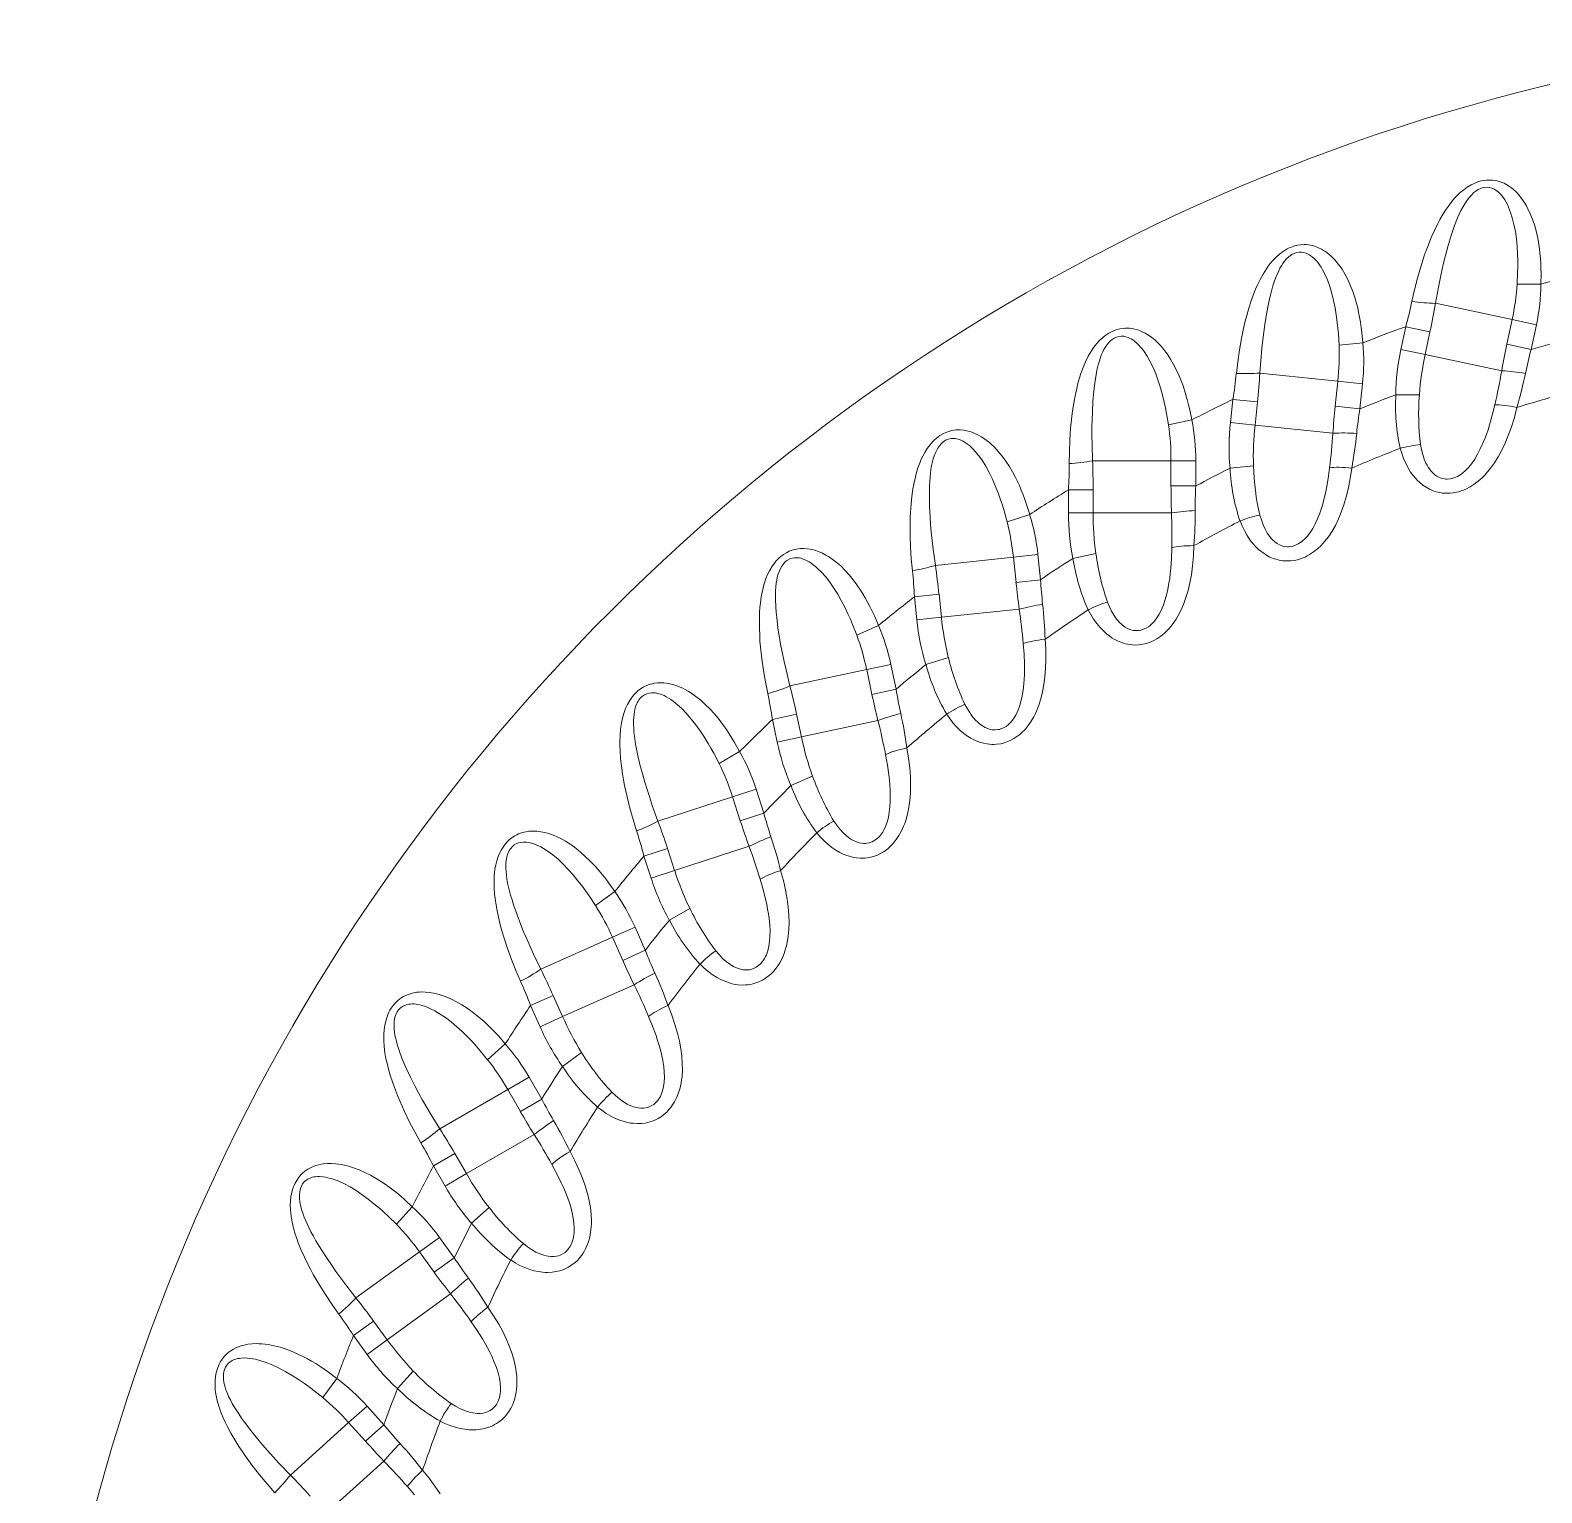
# Model space of a CAD drawing. Extents: x 407 to 920, y -71 to 445.
# Drawn here: x 854.07 to 879.11, y 188.11 to 212.35 of the extents above; entities that cross this region are included whole.
import ezdxf

# ---------------------------------------------------------------- set-up
doc = ezdxf.new("R2010")
doc.units = 0
doc.header["$LTSCALE"] = 7
doc.header["$MEASUREMENT"] = 0
doc.layers.add('8', color=250, linetype='CONTINUOUS', lineweight=15)

msp = doc.modelspace()

# ---------------------------------------------------------------- linework, layer by layer
at = {"layer": '8', "ltscale": 0.009813}
for p, q in [((879.097, 208.146), (878.704, 208.146)), ((859.145, 190.005), (858.914, 189.687))]:
    msp.add_line(p, q, dxfattribs=at)
at = {"layer": '8', "ltscale": 0.032486}
for p, q in [((877.35, 207.827), (878.621, 207.556)), ((859.464, 191.339), (860.515, 192.102)), ((858.377, 188.403), (859.342, 189.273))]:
    msp.add_line(p, q, dxfattribs=at)
at = {"layer": '8', "ltscale": 0.009607}
for p, q in [((876.858, 207.439), (876.778, 207.063)), ((877.259, 207.353), (877.179, 206.977)), ((874.4, 206.191), (874.36, 205.808)), ((871.269, 204.735), (871.269, 204.351)), ((871.679, 204.735), (871.679, 204.351)), ((868.716, 202.961), (868.756, 202.579)), ((866.764, 201.014), (866.844, 200.638)), ((862.357, 196.186), (862.513, 195.835)), ((862.731, 196.353), (862.887, 196.002)), ((860.747, 193.527), (860.939, 193.194)), ((859.755, 190.955), (859.981, 190.644))]:
    msp.add_line(p, q, dxfattribs=at)
at = {"layer": '8', "ltscale": 0.010249}
for p, q in [((876.858, 207.439), (877.259, 207.353)), ((879.022, 207.471), (878.621, 207.556)), ((878.935, 207.062), (878.534, 207.147)), ((876.778, 207.063), (877.179, 206.977)), ((876.141, 206.492), (875.733, 206.535)), ((873.993, 206.233), (874.4, 206.191)), ((876.097, 206.076), (875.689, 206.119)), ((873.952, 205.851), (874.36, 205.808)), ((873.378, 205.217), (872.968, 205.217)), ((871.269, 204.735), (871.679, 204.735)), ((873.378, 204.799), (872.968, 204.799)), ((871.269, 204.351), (871.679, 204.351)), ((870.764, 203.66), (870.356, 203.617)), ((870.808, 203.244), (870.4, 203.201)), ((868.716, 202.961), (869.124, 203.004)), ((868.756, 202.579), (869.164, 202.621)), ((868.327, 201.839), (867.926, 201.754)), ((868.414, 201.43), (868.013, 201.344)), ((866.363, 200.929), (866.764, 201.014)), ((866.443, 200.553), (866.844, 200.638)), ((866.093, 199.773), (865.703, 199.646)), ((866.222, 199.375), (865.832, 199.248)), ((864.236, 198.663), (864.626, 198.789)), ((864.354, 198.297), (864.744, 198.424)), ((864.088, 197.484), (863.713, 197.317)), ((862.357, 196.186), (862.731, 196.353)), ((862.513, 195.835), (862.887, 196.002)), ((862.333, 194.999), (861.978, 194.794)), ((862.542, 194.636), (862.187, 194.431)), ((860.847, 192.343), (860.515, 192.102)), ((861.093, 192.005), (860.761, 191.764)), ((859.423, 190.714), (859.755, 190.955)), ((859.927, 189.236), (859.622, 188.962))]:
    msp.add_line(p, q, dxfattribs=at)
at = {"layer": '8', "ltscale": 0.010462}
for p, q in [((878.534, 207.147), (878.621, 207.556)), ((878.935, 207.062), (879.022, 207.471)), ((870.4, 203.201), (870.356, 203.617)), ((870.808, 203.244), (870.764, 203.66)), ((868.013, 201.344), (867.926, 201.754)), ((866.222, 199.375), (866.093, 199.773)), ((864.258, 197.102), (864.088, 197.484)), ((862.187, 194.431), (861.978, 194.794)), ((861.093, 192.005), (860.847, 192.343)), ((859.927, 189.236), (859.647, 189.547)), ((859.622, 188.962), (859.342, 189.273))]:
    msp.add_line(p, q, dxfattribs=at)
at = {"layer": '8', "ltscale": 0.009814}
for p, q in [((876.145, 207.171), (875.755, 207.13)), ((873.311, 205.893), (872.927, 205.811)), ((870.627, 204.326), (870.253, 204.204)), ((868.121, 202.486), (867.762, 202.326)), ((865.82, 200.395), (865.481, 200.198)), ((863.752, 198.074), (863.434, 197.844)), ((861.937, 195.551), (861.645, 195.288)), ((860.395, 192.851), (860.133, 192.559))]:
    msp.add_line(p, q, dxfattribs=at)
at = {"layer": '8', "ltscale": 0.032425}
for p, q in [((877.179, 206.977), (878.448, 206.708)), ((874.36, 205.808), (875.65, 205.673)), ((871.679, 204.351), (872.976, 204.351)), ((869.164, 202.621), (870.454, 202.757)), ((864.744, 198.424), (865.978, 198.825)), ((862.887, 196.002), (864.072, 196.529)), ((861.294, 193.399), (862.417, 194.047)), ((859.981, 190.644), (861.03, 191.406)), ((858.963, 187.766), (859.927, 188.634))]:
    msp.add_line(p, q, dxfattribs=at)
at = {"layer": '8', "ltscale": 0.032487}
for p, q in [((874.441, 206.671), (875.733, 206.535)), ((871.669, 205.217), (872.968, 205.217)), ((869.064, 203.482), (870.356, 203.617)), ((866.655, 201.483), (867.926, 201.754)), ((864.467, 199.244), (865.703, 199.646)), ((862.526, 196.789), (863.713, 197.317)), ((860.852, 194.144), (861.978, 194.794))]:
    msp.add_line(p, q, dxfattribs=at)
at = {"layer": '8', "ltscale": 0.010461}
for p, q in [((875.689, 206.119), (875.733, 206.535)), ((876.097, 206.076), (876.141, 206.492)), ((872.968, 204.799), (872.968, 205.217)), ((873.378, 204.799), (873.378, 205.217)), ((868.414, 201.43), (868.327, 201.839)), ((865.832, 199.248), (865.703, 199.646)), ((863.883, 196.935), (863.713, 197.317)), ((862.542, 194.636), (862.333, 194.999)), ((860.761, 191.764), (860.515, 192.102))]:
    msp.add_line(p, q, dxfattribs=at)
at = {"layer": '8', "ltscale": 0.009608}
for p, q in [((873.993, 206.233), (873.952, 205.851)), ((869.124, 203.004), (869.164, 202.621)), ((866.363, 200.929), (866.443, 200.553)), ((864.236, 198.663), (864.354, 198.297)), ((864.626, 198.789), (864.744, 198.424)), ((861.102, 193.732), (861.294, 193.399)), ((859.423, 190.714), (859.649, 190.403))]:
    msp.add_line(p, q, dxfattribs=at)
at = {"layer": '8', "ltscale": 0.009748}
for p, q in [((876.693, 206.311), (877.083, 206.31)), ((873.946, 205.095), (874.334, 205.134)), ((871.342, 203.598), (871.723, 203.678)), ((868.908, 201.837), (869.279, 201.957)), ((866.671, 199.832), (867.028, 199.989)), ((864.657, 197.603), (864.995, 197.797)), ((862.886, 195.177), (863.202, 195.405)), ((861.379, 192.578), (861.669, 192.838)), ((860.151, 189.836), (860.413, 190.126))]:
    msp.add_line(p, q, dxfattribs=at)
at = {"layer": '8', "ltscale": 0.032426}
msp.add_line((866.844, 200.638), (868.113, 200.908), dxfattribs=at)
at = {"layer": '8', "ltscale": 0.01025}
for p, q in [((864.258, 197.102), (863.883, 196.935)), ((860.747, 193.527), (861.102, 193.732)), ((860.939, 193.194), (861.294, 193.399)), ((859.649, 190.403), (859.981, 190.644)), ((859.647, 189.547), (859.342, 189.273))]:
    msp.add_line(p, q, dxfattribs=at)
at = {"layer": '8'}
for points in [[(876.961, 207.86), (877.004, 208.052), (877.052, 208.242), (877.106, 208.429), (877.165, 208.613), (877.198, 208.704), (877.232, 208.795), (877.28, 208.915), (877.332, 209.034), (877.389, 209.15), (877.425, 209.217), (877.463, 209.283), (877.516, 209.37), (877.575, 209.454), (877.638, 209.535), (877.673, 209.574), (877.71, 209.613), (877.762, 209.663), (877.818, 209.709), (877.877, 209.752), (877.943, 209.791), (877.978, 209.809), (878.015, 209.825), (878.05, 209.838), (878.087, 209.849), (878.14, 209.861), (878.194, 209.868), (878.248, 209.87), (878.301, 209.867), (878.336, 209.863), (878.37, 209.856), (878.403, 209.847), (878.436, 209.836), (878.486, 209.816), (878.534, 209.791), (878.578, 209.762), (878.61, 209.739), (878.641, 209.714), (878.69, 209.668), (878.735, 209.619), (878.777, 209.566), (878.805, 209.527), (878.831, 209.486), (878.858, 209.441), (878.883, 209.394), (878.926, 209.301), (878.963, 209.206), (878.995, 209.108), (879.022, 209.008), (879.045, 208.906), (879.063, 208.803), (879.074, 208.729), (879.082, 208.655), (879.09, 208.573), (879.095, 208.491), (879.098, 208.404), (879.1, 208.318), (879.097, 208.146)], [(877.35, 207.827), (877.398, 208.096), (877.426, 208.233), (877.455, 208.369), (877.484, 208.494), (877.515, 208.618), (877.56, 208.787), (877.611, 208.953), (877.638, 209.035), (877.666, 209.115), (877.716, 209.241), (877.744, 209.303), (877.772, 209.363), (877.803, 209.421), (877.836, 209.477), (877.863, 209.518), (877.892, 209.558), (877.917, 209.59), (877.945, 209.621), (877.987, 209.662), (878.033, 209.697), (878.058, 209.712), (878.083, 209.724), (878.123, 209.739), (878.164, 209.748), (878.205, 209.751), (878.245, 209.747), (878.282, 209.737), (878.318, 209.722), (878.351, 209.703), (878.373, 209.687), (878.393, 209.67), (878.417, 209.648), (878.439, 209.624), (878.476, 209.576), (878.499, 209.541), (878.52, 209.505), (878.542, 209.463), (878.562, 209.42), (878.595, 209.334), (878.623, 209.244), (878.651, 209.131), (878.674, 209.015), (878.69, 208.895), (878.702, 208.774), (878.71, 208.651), (878.714, 208.526), (878.714, 208.432), (878.712, 208.337), (878.704, 208.146)], [(874.051, 206.663), (874.073, 206.859), (874.102, 207.053), (874.136, 207.244), (874.175, 207.434), (874.198, 207.528), (874.222, 207.622), (874.258, 207.746), (874.297, 207.869), (874.342, 207.991), (874.37, 208.062), (874.401, 208.131), (874.445, 208.223), (874.495, 208.312), (874.549, 208.4), (874.58, 208.443), (874.612, 208.485), (874.659, 208.54), (874.709, 208.592), (874.764, 208.641), (874.826, 208.687), (874.859, 208.708), (874.894, 208.727), (874.927, 208.744), (874.962, 208.759), (875.014, 208.777), (875.067, 208.789), (875.12, 208.797), (875.173, 208.8), (875.209, 208.799), (875.243, 208.796), (875.278, 208.79), (875.311, 208.783), (875.363, 208.768), (875.413, 208.748), (875.461, 208.724), (875.495, 208.704), (875.528, 208.683), (875.581, 208.642), (875.631, 208.598), (875.679, 208.55), (875.71, 208.514), (875.74, 208.476), (875.772, 208.434), (875.802, 208.39), (875.854, 208.302), (875.901, 208.211), (875.944, 208.117), (875.981, 208.02), (876.014, 207.922), (876.043, 207.821), (876.061, 207.749), (876.077, 207.676), (876.093, 207.595), (876.107, 207.514), (876.12, 207.428), (876.13, 207.343), (876.145, 207.171)], [(874.441, 206.671), (874.461, 206.944), (874.474, 207.083), (874.489, 207.221), (874.505, 207.349), (874.522, 207.475), (874.55, 207.648), (874.582, 207.818), (874.601, 207.903), (874.621, 207.986), (874.658, 208.116), (874.678, 208.18), (874.701, 208.242), (874.725, 208.304), (874.752, 208.363), (874.774, 208.407), (874.799, 208.449), (874.821, 208.484), (874.845, 208.517), (874.883, 208.562), (874.925, 208.602), (874.948, 208.619), (874.972, 208.635), (875.01, 208.654), (875.049, 208.667), (875.09, 208.674), (875.131, 208.674), (875.168, 208.668), (875.205, 208.657), (875.241, 208.641), (875.264, 208.628), (875.286, 208.613), (875.312, 208.593), (875.337, 208.572), (875.379, 208.528), (875.405, 208.496), (875.43, 208.462), (875.455, 208.423), (875.48, 208.382), (875.522, 208.3), (875.559, 208.214), (875.599, 208.104), (875.633, 207.991), (875.662, 207.874), (875.687, 207.754), (875.707, 207.633), (875.724, 207.509), (875.734, 207.415), (875.743, 207.321), (875.755, 207.13)], [(871.282, 205.169), (871.284, 205.366), (871.291, 205.562), (871.305, 205.756), (871.325, 205.948), (871.337, 206.044), (871.352, 206.14), (871.374, 206.267), (871.401, 206.394), (871.432, 206.52), (871.453, 206.593), (871.476, 206.665), (871.511, 206.761), (871.551, 206.855), (871.596, 206.948), (871.622, 206.994), (871.65, 207.04), (871.69, 207.099), (871.735, 207.156), (871.784, 207.21), (871.841, 207.262), (871.872, 207.287), (871.904, 207.31), (871.936, 207.33), (871.969, 207.348), (872.019, 207.371), (872.07, 207.39), (872.122, 207.403), (872.175, 207.411), (872.21, 207.414), (872.245, 207.414), (872.279, 207.412), (872.314, 207.409), (872.367, 207.399), (872.418, 207.384), (872.468, 207.366), (872.504, 207.35), (872.539, 207.332), (872.597, 207.297), (872.651, 207.258), (872.703, 207.215), (872.739, 207.183), (872.773, 207.149), (872.808, 207.11), (872.842, 207.069), (872.904, 206.987), (872.96, 206.902), (873.012, 206.812), (873.059, 206.72), (873.102, 206.625), (873.142, 206.529), (873.167, 206.459), (873.191, 206.388), (873.216, 206.309), (873.238, 206.23), (873.259, 206.146), (873.278, 206.062), (873.311, 205.893)], [(871.669, 205.217), (871.66, 205.491), (871.658, 205.63), (871.659, 205.769), (871.661, 205.898), (871.666, 206.026), (871.675, 206.201), (871.69, 206.373), (871.699, 206.459), (871.711, 206.544), (871.733, 206.677), (871.747, 206.743), (871.763, 206.807), (871.781, 206.871), (871.801, 206.933), (871.819, 206.978), (871.839, 207.023), (871.857, 207.06), (871.878, 207.096), (871.911, 207.144), (871.949, 207.188), (871.969, 207.208), (871.991, 207.226), (872.027, 207.249), (872.065, 207.266), (872.105, 207.277), (872.145, 207.281), (872.184, 207.28), (872.221, 207.272), (872.258, 207.26), (872.283, 207.25), (872.306, 207.237), (872.334, 207.22), (872.361, 207.201), (872.407, 207.162), (872.437, 207.133), (872.465, 207.102), (872.495, 207.066), (872.523, 207.028), (872.573, 206.951), (872.62, 206.869), (872.671, 206.764), (872.717, 206.655), (872.758, 206.541), (872.795, 206.425), (872.828, 206.306), (872.857, 206.185), (872.877, 206.093), (872.896, 206), (872.927, 205.811)], [(877.104, 205.485), (877.119, 205.402), (877.139, 205.319), (877.165, 205.242), (877.193, 205.175), (877.211, 205.142), (877.228, 205.112), (877.249, 205.081), (877.269, 205.055), (877.305, 205.015), (877.34, 204.985), (877.373, 204.962), (877.405, 204.944), (877.429, 204.934), (877.452, 204.926), (877.497, 204.916), (877.522, 204.914), (877.546, 204.913), (877.594, 204.917), (877.64, 204.927), (877.685, 204.943), (877.713, 204.956), (877.741, 204.971), (877.769, 204.989), (877.797, 205.01), (877.85, 205.056), (877.902, 205.11), (877.953, 205.173), (878.001, 205.244), (878.048, 205.323), (878.093, 205.412), (878.137, 205.509), (878.166, 205.578), (878.193, 205.652), (878.221, 205.731), (878.247, 205.814), (878.292, 205.972), (878.335, 206.143)], [(876.766, 205.423), (876.791, 205.34), (876.821, 205.255), (876.857, 205.173), (876.896, 205.097), (876.938, 205.029), (876.981, 204.971), (877.023, 204.921), (877.054, 204.889), (877.084, 204.86), (877.142, 204.813), (877.197, 204.776), (877.25, 204.747), (877.288, 204.729), (877.325, 204.715), (877.361, 204.703), (877.397, 204.694), (877.466, 204.681), (877.534, 204.677), (877.59, 204.678), (877.645, 204.684), (877.699, 204.694), (877.737, 204.704), (877.775, 204.716), (877.813, 204.73), (877.851, 204.746), (877.923, 204.783), (877.992, 204.828), (878.059, 204.878), (878.124, 204.936), (878.16, 204.972), (878.195, 205.01), (878.264, 205.093), (878.329, 205.184), (878.391, 205.284), (878.45, 205.392), (878.505, 205.509), (878.557, 205.635), (878.609, 205.779), (878.657, 205.934), (878.7, 206.1)], [(868.684, 203.393), (868.665, 203.59), (868.653, 203.785), (868.646, 203.979), (868.645, 204.173), (868.648, 204.27), (868.652, 204.366), (868.661, 204.495), (868.674, 204.624), (868.692, 204.753), (868.706, 204.828), (868.721, 204.902), (868.745, 205.001), (868.775, 205.099), (868.811, 205.195), (868.831, 205.244), (868.854, 205.292), (868.889, 205.355), (868.927, 205.417), (868.97, 205.476), (869.021, 205.533), (869.049, 205.561), (869.079, 205.588), (869.109, 205.611), (869.14, 205.633), (869.187, 205.661), (869.236, 205.684), (869.286, 205.703), (869.338, 205.717), (869.372, 205.723), (869.407, 205.727), (869.442, 205.729), (869.476, 205.729), (869.53, 205.724), (869.583, 205.715), (869.634, 205.702), (869.672, 205.69), (869.709, 205.676), (869.769, 205.647), (869.828, 205.614), (869.884, 205.577), (869.922, 205.548), (869.96, 205.518), (869.999, 205.483), (870.037, 205.446), (870.107, 205.371), (870.172, 205.292), (870.233, 205.209), (870.29, 205.122), (870.342, 205.032), (870.392, 204.94), (870.424, 204.873), (870.456, 204.805), (870.488, 204.729), (870.519, 204.653), (870.548, 204.572), (870.576, 204.49), (870.627, 204.326)], [(869.064, 203.482), (869.026, 203.753), (869.01, 203.892), (868.996, 204.03), (868.985, 204.158), (868.976, 204.286), (868.967, 204.46), (868.964, 204.634), (868.964, 204.72), (868.967, 204.805), (868.975, 204.941), (868.982, 205.007), (868.991, 205.073), (869.002, 205.138), (869.016, 205.202), (869.029, 205.249), (869.044, 205.296), (869.059, 205.334), (869.075, 205.372), (869.103, 205.424), (869.136, 205.471), (869.155, 205.493), (869.175, 205.513), (869.208, 205.54), (869.244, 205.561), (869.282, 205.576), (869.322, 205.585), (869.36, 205.587), (869.399, 205.583), (869.436, 205.575), (869.462, 205.567), (869.487, 205.558), (869.516, 205.544), (869.545, 205.527), (869.595, 205.493), (869.627, 205.468), (869.658, 205.44), (869.692, 205.407), (869.724, 205.372), (869.782, 205.3), (869.837, 205.224), (869.899, 205.125), (869.956, 205.021), (870.009, 204.913), (870.057, 204.801), (870.103, 204.686), (870.145, 204.568), (870.174, 204.479), (870.202, 204.388), (870.253, 204.204)], [(874.112, 204.22), (874.145, 204.139), (874.184, 204.058), (874.228, 203.98), (874.275, 203.908), (874.324, 203.846), (874.373, 203.792), (874.42, 203.747), (874.454, 203.718), (874.487, 203.693), (874.549, 203.652), (874.608, 203.621), (874.663, 203.597), (874.703, 203.584), (874.741, 203.573), (874.779, 203.565), (874.815, 203.56), (874.885, 203.555), (874.953, 203.557), (875.009, 203.565), (875.063, 203.576), (875.115, 203.592), (875.153, 203.606), (875.189, 203.621), (875.226, 203.64), (875.261, 203.66), (875.329, 203.704), (875.393, 203.755), (875.454, 203.813), (875.513, 203.877), (875.545, 203.917), (875.576, 203.958), (875.636, 204.048), (875.691, 204.145), (875.742, 204.251), (875.789, 204.365), (875.832, 204.487), (875.871, 204.617), (875.908, 204.766), (875.939, 204.925), (875.965, 205.095)], [(874.442, 204.316), (874.465, 204.235), (874.494, 204.155), (874.527, 204.081), (874.562, 204.018), (874.583, 203.986), (874.603, 203.959), (874.627, 203.93), (874.65, 203.906), (874.69, 203.87), (874.728, 203.844), (874.764, 203.824), (874.797, 203.81), (874.822, 203.802), (874.845, 203.797), (874.891, 203.792), (874.916, 203.792), (874.941, 203.793), (874.988, 203.802), (875.033, 203.817), (875.075, 203.838), (875.102, 203.854), (875.128, 203.872), (875.154, 203.893), (875.18, 203.916), (875.228, 203.967), (875.274, 204.027), (875.318, 204.095), (875.359, 204.17), (875.397, 204.254), (875.433, 204.347), (875.466, 204.448), (875.487, 204.52), (875.507, 204.596), (875.526, 204.677), (875.544, 204.763), (875.572, 204.924), (875.596, 205.1)], [(866.286, 201.356), (866.247, 201.549), (866.214, 201.742), (866.187, 201.935), (866.166, 202.127), (866.158, 202.224), (866.153, 202.32), (866.148, 202.449), (866.148, 202.579), (866.152, 202.709), (866.158, 202.785), (866.165, 202.86), (866.179, 202.961), (866.198, 203.061), (866.224, 203.161), (866.239, 203.212), (866.257, 203.262), (866.284, 203.329), (866.316, 203.394), (866.353, 203.457), (866.397, 203.52), (866.423, 203.55), (866.45, 203.579), (866.477, 203.606), (866.505, 203.631), (866.549, 203.663), (866.595, 203.692), (866.644, 203.716), (866.693, 203.735), (866.727, 203.745), (866.761, 203.752), (866.795, 203.758), (866.83, 203.761), (866.884, 203.763), (866.937, 203.759), (866.99, 203.752), (867.028, 203.743), (867.066, 203.733), (867.13, 203.711), (867.191, 203.684), (867.251, 203.653), (867.292, 203.629), (867.333, 203.602), (867.376, 203.571), (867.417, 203.539), (867.495, 203.472), (867.568, 203.4), (867.637, 203.323), (867.702, 203.243), (867.764, 203.159), (867.823, 203.073), (867.862, 203.009), (867.901, 202.945), (867.941, 202.873), (867.979, 202.8), (868.017, 202.723), (868.053, 202.645), (868.121, 202.486)], [(871.598, 202.745), (871.639, 202.668), (871.686, 202.592), (871.738, 202.519), (871.793, 202.453), (871.848, 202.395), (871.902, 202.347), (871.953, 202.307), (871.99, 202.282), (872.026, 202.26), (872.092, 202.226), (872.154, 202.201), (872.211, 202.184), (872.252, 202.175), (872.291, 202.168), (872.329, 202.164), (872.366, 202.162), (872.436, 202.165), (872.503, 202.174), (872.559, 202.187), (872.611, 202.205), (872.662, 202.226), (872.697, 202.243), (872.732, 202.263), (872.766, 202.285), (872.799, 202.308), (872.862, 202.36), (872.921, 202.417), (872.976, 202.481), (873.027, 202.551), (873.055, 202.593), (873.081, 202.638), (873.131, 202.733), (873.176, 202.836), (873.216, 202.947), (873.251, 203.065), (873.281, 203.191), (873.306, 203.324), (873.327, 203.476), (873.341, 203.638), (873.349, 203.809)], [(871.916, 202.875), (871.947, 202.797), (871.984, 202.721), (872.025, 202.65), (872.067, 202.591), (872.091, 202.562), (872.114, 202.537), (872.141, 202.511), (872.166, 202.489), (872.21, 202.458), (872.25, 202.436), (872.287, 202.42), (872.322, 202.409), (872.347, 202.404), (872.372, 202.401), (872.418, 202.401), (872.443, 202.403), (872.467, 202.408), (872.513, 202.422), (872.556, 202.441), (872.596, 202.466), (872.621, 202.485), (872.645, 202.505), (872.669, 202.529), (872.692, 202.555), (872.734, 202.611), (872.774, 202.675), (872.81, 202.747), (872.843, 202.826), (872.872, 202.914), (872.898, 203.009), (872.921, 203.114), (872.934, 203.188), (872.946, 203.265), (872.956, 203.348), (872.965, 203.435), (872.976, 203.598), (872.982, 203.775)], [(866.655, 201.483), (866.589, 201.749), (866.558, 201.886), (866.53, 202.021), (866.506, 202.148), (866.483, 202.274), (866.456, 202.447), (866.435, 202.619), (866.426, 202.704), (866.42, 202.79), (866.414, 202.925), (866.414, 202.992), (866.416, 203.059), (866.42, 203.124), (866.428, 203.189), (866.435, 203.238), (866.445, 203.286), (866.456, 203.325), (866.468, 203.364), (866.491, 203.419), (866.518, 203.47), (866.535, 203.493), (866.552, 203.515), (866.583, 203.545), (866.616, 203.57), (866.653, 203.589), (866.691, 203.602), (866.729, 203.608), (866.768, 203.609), (866.806, 203.605), (866.832, 203.599), (866.858, 203.592), (866.889, 203.581), (866.919, 203.568), (866.972, 203.54), (867.007, 203.517), (867.041, 203.493), (867.078, 203.464), (867.113, 203.432), (867.179, 203.367), (867.241, 203.297), (867.313, 203.205), (867.381, 203.107), (867.445, 203.005), (867.505, 202.899), (867.562, 202.79), (867.616, 202.677), (867.655, 202.591), (867.692, 202.504), (867.762, 202.326)], [(869.252, 201.016), (869.301, 200.944), (869.355, 200.873), (869.415, 200.806), (869.476, 200.745), (869.537, 200.694), (869.595, 200.652), (869.651, 200.617), (869.69, 200.596), (869.728, 200.578), (869.797, 200.551), (869.861, 200.533), (869.92, 200.522), (869.962, 200.517), (870.002, 200.514), (870.04, 200.514), (870.076, 200.517), (870.146, 200.526), (870.212, 200.543), (870.265, 200.562), (870.316, 200.584), (870.364, 200.61), (870.397, 200.632), (870.43, 200.655), (870.462, 200.68), (870.492, 200.707), (870.549, 200.764), (870.601, 200.828), (870.649, 200.897), (870.693, 200.972), (870.716, 201.017), (870.738, 201.065), (870.778, 201.164), (870.812, 201.271), (870.84, 201.385), (870.862, 201.506), (870.879, 201.635), (870.89, 201.77), (870.895, 201.924), (870.892, 202.086), (870.882, 202.257)], [(869.554, 201.178), (869.594, 201.104), (869.639, 201.032), (869.687, 200.966), (869.734, 200.912), (869.761, 200.886), (869.787, 200.863), (869.816, 200.84), (869.844, 200.821), (869.89, 200.794), (869.932, 200.776), (869.971, 200.764), (870.007, 200.758), (870.033, 200.755), (870.057, 200.755), (870.103, 200.759), (870.128, 200.764), (870.151, 200.771), (870.195, 200.79), (870.236, 200.814), (870.273, 200.843), (870.296, 200.864), (870.318, 200.887), (870.339, 200.913), (870.36, 200.941), (870.396, 201.001), (870.429, 201.069), (870.457, 201.145), (870.481, 201.227), (870.501, 201.317), (870.517, 201.415), (870.529, 201.521), (870.535, 201.596), (870.538, 201.674), (870.54, 201.758), (870.539, 201.845), (870.533, 202.009), (870.521, 202.185)], [(864.114, 199.079), (864.055, 199.267), (864.002, 199.456), (863.955, 199.644), (863.914, 199.834), (863.897, 199.929), (863.881, 200.024), (863.863, 200.152), (863.849, 200.281), (863.84, 200.411), (863.837, 200.486), (863.837, 200.562), (863.84, 200.664), (863.849, 200.766), (863.863, 200.868), (863.874, 200.92), (863.886, 200.972), (863.906, 201.041), (863.931, 201.109), (863.961, 201.176), (863.999, 201.242), (864.021, 201.275), (864.044, 201.307), (864.069, 201.337), (864.094, 201.364), (864.134, 201.401), (864.178, 201.435), (864.223, 201.463), (864.271, 201.487), (864.303, 201.501), (864.336, 201.512), (864.37, 201.521), (864.403, 201.528), (864.457, 201.535), (864.51, 201.537), (864.564, 201.535), (864.603, 201.531), (864.642, 201.525), (864.707, 201.51), (864.771, 201.489), (864.834, 201.465), (864.877, 201.444), (864.92, 201.422), (864.966, 201.396), (865.011, 201.368), (865.095, 201.31), (865.175, 201.246), (865.252, 201.177), (865.325, 201.104), (865.396, 201.027), (865.463, 200.947), (865.509, 200.888), (865.554, 200.828), (865.601, 200.761), (865.647, 200.692), (865.693, 200.619), (865.737, 200.545), (865.82, 200.395)], [(864.467, 199.244), (864.374, 199.502), (864.33, 199.634), (864.287, 199.766), (864.25, 199.89), (864.214, 200.012), (864.169, 200.182), (864.13, 200.351), (864.113, 200.435), (864.097, 200.519), (864.077, 200.653), (864.07, 200.72), (864.065, 200.786), (864.063, 200.852), (864.063, 200.917), (864.066, 200.966), (864.071, 201.015), (864.077, 201.055), (864.085, 201.096), (864.102, 201.152), (864.124, 201.206), (864.138, 201.231), (864.153, 201.254), (864.18, 201.287), (864.211, 201.316), (864.245, 201.338), (864.283, 201.355), (864.32, 201.365), (864.358, 201.37), (864.397, 201.37), (864.423, 201.367), (864.449, 201.363), (864.481, 201.355), (864.512, 201.345), (864.569, 201.323), (864.606, 201.304), (864.642, 201.283), (864.681, 201.258), (864.72, 201.231), (864.792, 201.173), (864.861, 201.109), (864.942, 201.025), (865.02, 200.935), (865.094, 200.84), (865.165, 200.741), (865.233, 200.638), (865.299, 200.532), (865.346, 200.451), (865.392, 200.368), (865.481, 200.198)], [(867.099, 199.051), (867.155, 198.984), (867.217, 198.919), (867.283, 198.859), (867.351, 198.805), (867.416, 198.761), (867.479, 198.725), (867.538, 198.696), (867.579, 198.679), (867.619, 198.665), (867.69, 198.646), (867.756, 198.634), (867.816, 198.629), (867.858, 198.629), (867.897, 198.631), (867.935, 198.635), (867.972, 198.64), (868.04, 198.658), (868.104, 198.681), (868.155, 198.705), (868.203, 198.733), (868.248, 198.764), (868.279, 198.789), (868.308, 198.815), (868.338, 198.843), (868.365, 198.873), (868.416, 198.936), (868.461, 199.005), (868.502, 199.079), (868.537, 199.158), (868.556, 199.205), (868.572, 199.255), (868.601, 199.358), (868.624, 199.468), (868.64, 199.584), (868.65, 199.707), (868.653, 199.836), (868.649, 199.972), (868.638, 200.126), (868.619, 200.287), (868.591, 200.455)], [(867.383, 199.244), (867.43, 199.175), (867.482, 199.107), (867.537, 199.047), (867.59, 198.998), (867.619, 198.974), (867.647, 198.954), (867.679, 198.935), (867.708, 198.919), (867.757, 198.897), (867.801, 198.884), (867.841, 198.876), (867.878, 198.873), (867.903, 198.873), (867.927, 198.875), (867.972, 198.885), (867.996, 198.892), (868.019, 198.902), (868.061, 198.925), (868.099, 198.953), (868.133, 198.985), (868.154, 199.009), (868.173, 199.034), (868.192, 199.062), (868.209, 199.092), (868.239, 199.156), (868.264, 199.227), (868.285, 199.305), (868.3, 199.389), (868.31, 199.481), (868.316, 199.58), (868.317, 199.686), (868.314, 199.761), (868.31, 199.84), (868.302, 199.923), (868.293, 200.01), (868.27, 200.172), (868.239, 200.346)], [(862.192, 196.587), (862.114, 196.768), (862.041, 196.95), (861.975, 197.133), (861.915, 197.317), (861.887, 197.41), (861.861, 197.503), (861.83, 197.628), (861.803, 197.755), (861.78, 197.883), (861.77, 197.958), (861.761, 198.034), (861.754, 198.135), (861.752, 198.237), (861.756, 198.34), (861.761, 198.393), (861.767, 198.446), (861.78, 198.517), (861.798, 198.587), (861.821, 198.657), (861.851, 198.727), (861.87, 198.762), (861.89, 198.796), (861.911, 198.828), (861.934, 198.858), (861.97, 198.899), (862.009, 198.937), (862.051, 198.97), (862.096, 198.999), (862.127, 199.016), (862.159, 199.03), (862.191, 199.043), (862.224, 199.053), (862.276, 199.066), (862.329, 199.074), (862.382, 199.077), (862.422, 199.077), (862.461, 199.075), (862.528, 199.067), (862.594, 199.053), (862.658, 199.035), (862.704, 199.02), (862.749, 199.002), (862.797, 198.981), (862.845, 198.958), (862.934, 198.909), (863.021, 198.853), (863.104, 198.793), (863.185, 198.728), (863.263, 198.659), (863.338, 198.586), (863.39, 198.533), (863.441, 198.478), (863.495, 198.416), (863.548, 198.352), (863.601, 198.284), (863.653, 198.215), (863.752, 198.074)], [(862.526, 196.789), (862.407, 197.035), (862.349, 197.162), (862.293, 197.289), (862.242, 197.408), (862.194, 197.526), (862.132, 197.69), (862.075, 197.854), (862.049, 197.936), (862.025, 198.018), (861.991, 198.149), (861.977, 198.215), (861.965, 198.28), (861.956, 198.345), (861.95, 198.41), (861.947, 198.459), (861.947, 198.508), (861.949, 198.549), (861.953, 198.59), (861.963, 198.648), (861.98, 198.704), (861.991, 198.73), (862.004, 198.755), (862.027, 198.791), (862.055, 198.822), (862.087, 198.848), (862.122, 198.869), (862.158, 198.883), (862.195, 198.891), (862.234, 198.895), (862.26, 198.896), (862.287, 198.894), (862.319, 198.89), (862.351, 198.883), (862.41, 198.866), (862.448, 198.852), (862.487, 198.835), (862.528, 198.814), (862.57, 198.791), (862.647, 198.741), (862.723, 198.685), (862.812, 198.61), (862.899, 198.528), (862.982, 198.442), (863.064, 198.35), (863.142, 198.255), (863.218, 198.157), (863.274, 198.081), (863.329, 198.003), (863.434, 197.844)], [(865.164, 196.872), (865.227, 196.811), (865.295, 196.753), (865.367, 196.7), (865.44, 196.654), (865.51, 196.616), (865.576, 196.587), (865.637, 196.565), (865.68, 196.552), (865.721, 196.542), (865.794, 196.531), (865.86, 196.526), (865.92, 196.527), (865.962, 196.531), (866.002, 196.537), (866.039, 196.545), (866.074, 196.555), (866.141, 196.579), (866.201, 196.608), (866.25, 196.638), (866.295, 196.671), (866.336, 196.706), (866.364, 196.734), (866.391, 196.763), (866.417, 196.795), (866.442, 196.827), (866.485, 196.895), (866.523, 196.968), (866.556, 197.046), (866.583, 197.128), (866.596, 197.177), (866.608, 197.228), (866.626, 197.334), (866.636, 197.446), (866.64, 197.563), (866.637, 197.686), (866.627, 197.815), (866.609, 197.95), (866.582, 198.101), (866.546, 198.259), (866.5, 198.424)], [(865.426, 197.093), (865.48, 197.029), (865.539, 196.968), (865.6, 196.913), (865.657, 196.87), (865.689, 196.85), (865.719, 196.833), (865.752, 196.816), (865.783, 196.804), (865.834, 196.788), (865.879, 196.779), (865.92, 196.775), (865.957, 196.776), (865.982, 196.779), (866.006, 196.784), (866.05, 196.797), (866.073, 196.808), (866.094, 196.819), (866.134, 196.847), (866.169, 196.879), (866.199, 196.914), (866.217, 196.94), (866.233, 196.967), (866.249, 196.997), (866.263, 197.028), (866.286, 197.095), (866.304, 197.168), (866.316, 197.248), (866.323, 197.334), (866.324, 197.426), (866.319, 197.525), (866.308, 197.631), (866.298, 197.705), (866.285, 197.783), (866.269, 197.865), (866.251, 197.95), (866.211, 198.109), (866.162, 198.279)], [(860.541, 193.909), (860.444, 194.08), (860.353, 194.254), (860.268, 194.429), (860.189, 194.605), (860.152, 194.695), (860.116, 194.785), (860.072, 194.906), (860.032, 195.029), (859.996, 195.154), (859.978, 195.228), (859.961, 195.302), (859.944, 195.402), (859.931, 195.504), (859.924, 195.607), (859.923, 195.659), (859.925, 195.713), (859.93, 195.785), (859.94, 195.856), (859.956, 195.928), (859.979, 196.001), (859.993, 196.038), (860.01, 196.074), (860.027, 196.108), (860.047, 196.14), (860.078, 196.185), (860.113, 196.226), (860.152, 196.264), (860.193, 196.297), (860.223, 196.317), (860.253, 196.335), (860.283, 196.351), (860.315, 196.364), (860.366, 196.382), (860.418, 196.396), (860.47, 196.405), (860.51, 196.409), (860.549, 196.411), (860.616, 196.41), (860.683, 196.403), (860.749, 196.392), (860.796, 196.381), (860.842, 196.369), (860.893, 196.353), (860.943, 196.335), (861.037, 196.295), (861.128, 196.249), (861.218, 196.197), (861.305, 196.141), (861.39, 196.081), (861.472, 196.016), (861.529, 195.969), (861.586, 195.919), (861.646, 195.863), (861.705, 195.805), (861.765, 195.744), (861.824, 195.681), (861.937, 195.551)], [(860.852, 194.144), (860.708, 194.376), (860.637, 194.497), (860.568, 194.617), (860.505, 194.73), (860.445, 194.843), (860.366, 194.999), (860.292, 195.156), (860.258, 195.235), (860.225, 195.314), (860.178, 195.441), (860.157, 195.504), (860.139, 195.568), (860.122, 195.632), (860.109, 195.696), (860.102, 195.745), (860.096, 195.793), (860.094, 195.834), (860.094, 195.875), (860.098, 195.934), (860.109, 195.991), (860.117, 196.019), (860.127, 196.045), (860.147, 196.083), (860.171, 196.117), (860.2, 196.146), (860.233, 196.17), (860.267, 196.188), (860.303, 196.2), (860.341, 196.208), (860.368, 196.211), (860.394, 196.212), (860.427, 196.212), (860.46, 196.209), (860.519, 196.198), (860.559, 196.187), (860.599, 196.175), (860.643, 196.158), (860.686, 196.139), (860.769, 196.098), (860.85, 196.05), (860.947, 195.985), (861.041, 195.913), (861.133, 195.835), (861.223, 195.753), (861.312, 195.667), (861.398, 195.577), (861.461, 195.507), (861.523, 195.435), (861.645, 195.288)], [(863.467, 194.502), (863.536, 194.449), (863.61, 194.398), (863.687, 194.352), (863.764, 194.314), (863.837, 194.284), (863.906, 194.262), (863.97, 194.246), (864.014, 194.238), (864.055, 194.233), (864.129, 194.229), (864.196, 194.231), (864.255, 194.238), (864.296, 194.247), (864.335, 194.257), (864.371, 194.269), (864.405, 194.282), (864.469, 194.313), (864.526, 194.349), (864.571, 194.383), (864.612, 194.42), (864.65, 194.46), (864.675, 194.491), (864.699, 194.522), (864.721, 194.556), (864.742, 194.591), (864.778, 194.664), (864.809, 194.74), (864.833, 194.821), (864.851, 194.905), (864.859, 194.956), (864.866, 195.008), (864.872, 195.115), (864.871, 195.227), (864.863, 195.344), (864.847, 195.466), (864.823, 195.593), (864.792, 195.726), (864.749, 195.873), (864.696, 196.027), (864.634, 196.186)], [(863.704, 194.75), (863.765, 194.692), (863.83, 194.637), (863.896, 194.589), (863.958, 194.552), (863.991, 194.535), (864.023, 194.522), (864.058, 194.509), (864.09, 194.499), (864.142, 194.488), (864.188, 194.484), (864.229, 194.485), (864.265, 194.49), (864.29, 194.495), (864.313, 194.503), (864.356, 194.521), (864.378, 194.533), (864.398, 194.547), (864.434, 194.578), (864.465, 194.614), (864.492, 194.653), (864.507, 194.68), (864.521, 194.709), (864.533, 194.74), (864.544, 194.773), (864.56, 194.841), (864.57, 194.916), (864.573, 194.997), (864.571, 195.082), (864.562, 195.174), (864.547, 195.272), (864.526, 195.377), (864.508, 195.45), (864.487, 195.525), (864.462, 195.605), (864.435, 195.688), (864.379, 195.842), (864.312, 196.006)], [(862.027, 191.968), (862.101, 191.922), (862.18, 191.879), (862.261, 191.842), (862.342, 191.812), (862.418, 191.79), (862.489, 191.775), (862.554, 191.766), (862.598, 191.763), (862.64, 191.762), (862.714, 191.765), (862.78, 191.775), (862.839, 191.788), (862.879, 191.801), (862.916, 191.815), (862.951, 191.83), (862.983, 191.847), (863.043, 191.885), (863.096, 191.926), (863.138, 191.965), (863.175, 192.007), (863.208, 192.05), (863.23, 192.083), (863.25, 192.117), (863.269, 192.153), (863.286, 192.19), (863.314, 192.266), (863.336, 192.345), (863.352, 192.428), (863.362, 192.514), (863.364, 192.565), (863.365, 192.617), (863.361, 192.724), (863.348, 192.836), (863.327, 192.951), (863.299, 193.071), (863.262, 193.195), (863.216, 193.323), (863.158, 193.466), (863.09, 193.613), (863.011, 193.765)], [(859.179, 191.072), (859.065, 191.233), (858.956, 191.396), (858.853, 191.561), (858.756, 191.728), (858.71, 191.813), (858.665, 191.899), (858.608, 192.015), (858.555, 192.133), (858.507, 192.254), (858.481, 192.325), (858.457, 192.397), (858.429, 192.495), (858.405, 192.594), (858.388, 192.696), (858.382, 192.749), (858.377, 192.802), (858.375, 192.874), (858.378, 192.946), (858.386, 193.019), (858.401, 193.094), (858.412, 193.132), (858.424, 193.17), (858.438, 193.205), (858.454, 193.239), (858.481, 193.287), (858.512, 193.332), (858.546, 193.374), (858.584, 193.411), (858.611, 193.434), (858.639, 193.455), (858.668, 193.474), (858.697, 193.491), (858.746, 193.514), (858.796, 193.533), (858.848, 193.547), (858.886, 193.555), (858.925, 193.561), (858.992, 193.567), (859.059, 193.568), (859.126, 193.563), (859.174, 193.558), (859.222, 193.55), (859.273, 193.539), (859.325, 193.527), (859.423, 193.497), (859.519, 193.461), (859.613, 193.419), (859.705, 193.372), (859.796, 193.321), (859.885, 193.266), (859.947, 193.224), (860.008, 193.181), (860.074, 193.131), (860.138, 193.08), (860.205, 193.025), (860.27, 192.968), (860.395, 192.851)], [(859.464, 191.339), (859.296, 191.555), (859.213, 191.667), (859.132, 191.779), (859.058, 191.885), (858.986, 191.991), (858.891, 192.138), (858.801, 192.286), (858.759, 192.361), (858.718, 192.436), (858.658, 192.558), (858.631, 192.619), (858.605, 192.68), (858.583, 192.742), (858.563, 192.804), (858.55, 192.852), (858.54, 192.9), (858.533, 192.94), (858.529, 192.981), (858.527, 193.04), (858.532, 193.098), (858.537, 193.126), (858.544, 193.153), (858.56, 193.193), (858.58, 193.229), (858.606, 193.262), (858.636, 193.289), (858.668, 193.31), (858.703, 193.326), (858.74, 193.338), (858.766, 193.344), (858.792, 193.348), (858.825, 193.35), (858.858, 193.351), (858.918, 193.346), (858.959, 193.34), (859, 193.332), (859.045, 193.32), (859.091, 193.306), (859.177, 193.273), (859.263, 193.234), (859.365, 193.179), (859.467, 193.118), (859.567, 193.05), (859.665, 192.978), (859.762, 192.901), (859.857, 192.82), (859.927, 192.758), (859.996, 192.693), (860.133, 192.559)], [(862.237, 192.239), (862.303, 192.188), (862.374, 192.14), (862.444, 192.099), (862.51, 192.069), (862.545, 192.056), (862.578, 192.046), (862.614, 192.036), (862.647, 192.03), (862.7, 192.025), (862.746, 192.026), (862.787, 192.031), (862.822, 192.039), (862.846, 192.047), (862.869, 192.057), (862.909, 192.08), (862.929, 192.094), (862.948, 192.11), (862.981, 192.145), (863.008, 192.184), (863.031, 192.225), (863.043, 192.254), (863.053, 192.284), (863.062, 192.316), (863.069, 192.35), (863.078, 192.42), (863.08, 192.495), (863.076, 192.576), (863.064, 192.661), (863.046, 192.751), (863.021, 192.847), (862.988, 192.949), (862.963, 193.019), (862.934, 193.092), (862.902, 193.169), (862.866, 193.249), (862.794, 193.396), (862.71, 193.552)], [(860.86, 189.297), (860.938, 189.259), (861.021, 189.225), (861.106, 189.197), (861.189, 189.175), (861.268, 189.161), (861.339, 189.154), (861.405, 189.152), (861.449, 189.153), (861.491, 189.156), (861.564, 189.168), (861.629, 189.184), (861.686, 189.203), (861.724, 189.22), (861.76, 189.238), (861.793, 189.257), (861.823, 189.277), (861.879, 189.32), (861.928, 189.368), (861.965, 189.411), (861.997, 189.456), (862.025, 189.502), (862.044, 189.537), (862.06, 189.573), (862.075, 189.611), (862.089, 189.65), (862.109, 189.728), (862.123, 189.809), (862.13, 189.893), (862.13, 189.98), (862.127, 190.031), (862.123, 190.083), (862.107, 190.189), (862.083, 190.298), (862.05, 190.411), (862.009, 190.527), (861.959, 190.647), (861.901, 190.769), (861.828, 190.905), (861.745, 191.044), (861.651, 191.187)], [(861.04, 189.589), (861.112, 189.545), (861.187, 189.504), (861.261, 189.472), (861.329, 189.448), (861.366, 189.439), (861.399, 189.432), (861.436, 189.427), (861.47, 189.424), (861.523, 189.424), (861.569, 189.43), (861.609, 189.439), (861.643, 189.451), (861.666, 189.462), (861.688, 189.474), (861.725, 189.5), (861.744, 189.517), (861.761, 189.535), (861.79, 189.573), (861.813, 189.614), (861.831, 189.658), (861.84, 189.688), (861.847, 189.718), (861.853, 189.752), (861.857, 189.786), (861.858, 189.856), (861.852, 189.932), (861.839, 190.011), (861.819, 190.095), (861.791, 190.183), (861.756, 190.275), (861.713, 190.373), (861.681, 190.441), (861.644, 190.51), (861.604, 190.583), (861.56, 190.659), (861.473, 190.798), (861.374, 190.944)], [(858.121, 188.109), (857.991, 188.257), (857.866, 188.407), (857.746, 188.56), (857.632, 188.717), (857.577, 188.796), (857.524, 188.877), (857.455, 188.987), (857.39, 189.099), (857.329, 189.214), (857.296, 189.282), (857.264, 189.351), (857.226, 189.445), (857.193, 189.542), (857.165, 189.641), (857.153, 189.693), (857.143, 189.745), (857.133, 189.816), (857.128, 189.889), (857.129, 189.962), (857.136, 190.038), (857.142, 190.077), (857.151, 190.116), (857.161, 190.153), (857.174, 190.188), (857.195, 190.239), (857.221, 190.287), (857.251, 190.331), (857.285, 190.373), (857.309, 190.398), (857.335, 190.422), (857.361, 190.444), (857.389, 190.464), (857.435, 190.492), (857.483, 190.516), (857.533, 190.535), (857.57, 190.548), (857.609, 190.558), (857.674, 190.57), (857.741, 190.578), (857.808, 190.581), (857.856, 190.58), (857.904, 190.577), (857.957, 190.572), (858.01, 190.565), (858.11, 190.546), (858.209, 190.52), (858.307, 190.488), (858.404, 190.451), (858.5, 190.409), (858.593, 190.364), (858.66, 190.329), (858.725, 190.292), (858.796, 190.25), (858.865, 190.206), (858.937, 190.158), (859.007, 190.108), (859.145, 190.005)], [(858.377, 188.403), (858.187, 188.601), (858.092, 188.704), (858, 188.807), (857.915, 188.904), (857.833, 189.002), (857.723, 189.139), (857.618, 189.277), (857.568, 189.347), (857.52, 189.417), (857.448, 189.532), (857.414, 189.59), (857.382, 189.648), (857.353, 189.707), (857.327, 189.767), (857.31, 189.813), (857.294, 189.86), (857.283, 189.899), (857.275, 189.939), (857.267, 189.998), (857.266, 190.056), (857.268, 190.084), (857.272, 190.112), (857.283, 190.153), (857.3, 190.192), (857.322, 190.226), (857.349, 190.256), (857.379, 190.281), (857.412, 190.301), (857.447, 190.316), (857.473, 190.325), (857.499, 190.332), (857.531, 190.337), (857.563, 190.341), (857.624, 190.343), (857.665, 190.341), (857.707, 190.337), (857.753, 190.33), (857.8, 190.321), (857.889, 190.297), (857.978, 190.267), (858.086, 190.224), (858.193, 190.173), (858.3, 190.116), (858.405, 190.055), (858.509, 189.988), (858.612, 189.918), (858.689, 189.863), (858.765, 189.806), (858.914, 189.687)], [(860.86, 188.092), (860.773, 188.219), (860.676, 188.349), (860.567, 188.481)], [(860.431, 188.076), (860.317, 188.211)]]:
    msp.add_lwpolyline(points, dxfattribs=at)
msp.add_circle((886.923, 179.497), 32.857, dxfattribs=at)
for centre, radius, start, end in [((874.656, 208.422), 4.058, 347.6899, 356.1073), ((875.809, 208.172), 3.288, 347.687, 359.5447), ((886.923, 179.497), 29.699, 103.8095, 105.279), ((871.196, 209.047), 5.886, 344.1384, 348.3597), ((877.428, 210.93), 3.105, 261.3618, 268.559), ((865.878, 209.774), 11.636, 347.9922, 350.3649), ((886.923, 179.497), 29.699, 109.8095, 111.279), ((871.699, 206.981), 4.058, 353.6899, 2.1074), ((872.873, 206.854), 3.288, 353.6869, 5.5449), ((891.678, 204.353), 13.438, 168.0001, 169.9088), ((886.923, 179.497), 28.699, 104.8826, 106.1616), ((880.411, 206.267), 3.719, 167.6504, 179.3281), ((881.813, 205.965), 4.742, 167.6754, 175.8307), ((885.863, 205.218), 7.17, 165.0996, 168.366), ((868.193, 207.242), 5.886, 350.1384, 354.3597), ((874.194, 209.766), 3.105, 267.3618, 274.559), ((862.827, 207.408), 11.637, 353.9924, 356.3648), ((867.408, 208.632), 11.206, 347.169, 350.1121), ((878.201, 202.776), 3.94, 80.6545, 86.4068), ((871.953, 208.082), 7.032, 343.63, 348.3679), ((886.923, 179.497), 29.699, 115.8095, 117.279), ((886.923, 179.497), 28.699, 110.8826, 112.1616), ((879.863, 206.12), 3.174, 176.5537, 192.6788), ((881.094, 205.994), 4.023, 175.5024, 187.2806), ((886.923, 179.497), 27.845, 105.3924, 107.1758), ((870.09, 205.235), 3.288, 359.6867, 11.545), ((889.054, 204.714), 13.438, 174.0001, 175.9088), ((883.18, 204.967), 7.17, 171.0996, 174.366), ((868.91, 205.239), 4.058, 359.6898, 8.1074), ((877.649, 205.44), 3.719, 173.6503, 185.3281), ((879.074, 205.286), 4.742, 173.6754, 181.8307), ((864.47, 206.433), 11.206, 353.169, 356.1122), ((875.815, 201.737), 3.94, 86.6545, 92.4068), ((869.047, 206.361), 7.032, 349.63, 354.3679), ((886.923, 179.497), 27.845, 111.3924, 113.1758), ((877.277, 203.583), 1.909, 95.1898, 105.5116), ((865.396, 205.132), 5.886, 356.1384, 0.3597), ((871.1, 208.269), 3.105, 273.3618, 280.559), ((860.041, 204.737), 11.637, 359.9924, 2.3648), ((878.355, 205.24), 4.022, 181.5098, 193.2913), ((886.923, 179.497), 28.699, 116.8826, 118.1616), ((877.118, 205.236), 3.174, 182.5537, 198.6788), ((886.923, 179.497), 29.699, 121.8095, 123.279), ((886.406, 204.799), 13.438, 180.0001, 181.9088), ((880.539, 204.436), 7.17, 177.0996, 180.366), ((873.552, 200.454), 3.94, 92.6545, 98.4068), ((866.337, 204.345), 7.032, 355.63, 0.3679), ((866.317, 203.215), 4.059, 5.6903, 14.1072), ((867.491, 203.334), 3.288, 5.6875, 17.5443), ((874.988, 204.328), 3.719, 179.6503, 191.3281), ((876.421, 204.324), 4.742, 179.6754, 187.8307), ((861.777, 203.938), 11.206, 359.169, 2.1121), ((886.923, 179.497), 27.845, 117.3924, 119.1758), ((874.812, 202.443), 1.909, 101.1898, 111.5116), ((875.713, 204.203), 4.023, 187.5024, 199.2806), ((868.179, 206.458), 3.105, 279.3618, 286.559), ((862.834, 202.741), 5.886, 2.1384, 6.3597), ((857.551, 201.789), 11.636, 5.9922, 8.3649), ((886.923, 179.497), 28.699, 122.8826, 124.1616), ((874.482, 204.07), 3.174, 188.5537, 204.6788), ((883.764, 204.606), 13.438, 186.0001, 187.9088), ((877.967, 203.632), 7.17, 183.0996, 186.366), ((886.923, 179.497), 29.699, 127.8095, 129.279), ((872.48, 201.051), 1.909, 107.1898, 117.5116), ((873.884, 203.09), 4.743, 185.6756, 193.8306), ((871.434, 198.941), 3.94, 98.6545, 104.4068), ((859.36, 201.176), 11.206, 5.169, 8.1122), ((863.853, 202.057), 7.032, 1.63, 6.3679), ((886.923, 179.497), 27.845, 123.3924, 125.1758), ((865.106, 201.173), 3.288, 11.6875, 23.5444), ((872.457, 202.945), 3.719, 185.6505, 197.328), ((863.951, 200.931), 4.058, 11.6903, 20.1072), ((873.19, 202.896), 4.022, 193.5098, 205.2913), ((886.923, 179.497), 28.699, 128.8826, 130.1616), ((871.981, 202.635), 3.174, 194.5537, 210.6788), ((865.463, 204.351), 3.105, 285.3618, 292.559), ((855.381, 198.596), 11.637, 11.9924, 14.3648), ((875.493, 202.563), 7.17, 189.0996, 192.366), ((860.536, 200.096), 5.886, 8.1384, 12.3597), ((881.157, 204.138), 13.438, 192.0001, 193.9088), ((870.306, 199.424), 1.909, 113.1898, 123.5116), ((886.923, 179.497), 29.699, 133.8095, 135.279), ((869.487, 197.216), 3.94, 104.6545, 110.4068), ((857.245, 198.176), 11.206, 11.169, 14.1121), ((861.621, 199.522), 7.032, 7.63, 12.3679), ((886.923, 179.497), 27.845, 129.3924, 131.1758), ((871.489, 201.598), 4.742, 191.6753, 199.8308), ((862.96, 198.773), 3.288, 17.6875, 29.5444), ((870.086, 201.304), 3.719, 191.6502, 203.3282), ((861.836, 198.413), 4.058, 17.6903, 26.1073), ((870.82, 201.333), 4.022, 199.5098, 211.2913), ((886.923, 179.497), 28.699, 134.8826, 136.1616), ((869.644, 200.946), 3.174, 200.5537, 216.6788), ((873.144, 201.242), 7.17, 195.0996, 198.366), ((862.983, 201.971), 3.105, 291.3618, 298.559), ((853.557, 195.195), 11.637, 17.9924, 20.3648), ((878.612, 203.4), 13.438, 198.0001, 199.9088), ((868.314, 197.578), 1.909, 119.1898, 129.5116), ((858.528, 197.225), 5.886, 14.1384, 18.3597), ((867.73, 195.296), 3.94, 110.6545, 116.4068), ((859.666, 196.767), 7.032, 13.63, 18.3679), ((886.923, 179.497), 27.845, 135.3924, 137.1758), ((886.923, 179.497), 29.699, 139.8095, 141.279), ((855.455, 194.971), 11.206, 17.169, 20.1122), ((869.263, 199.864), 4.742, 197.6752, 205.8309), ((867.898, 199.425), 3.719, 197.6502, 209.3283), ((861.076, 196.163), 3.288, 23.6875, 35.5445), ((859.997, 195.687), 4.058, 23.6903, 32.1073), ((868.625, 199.53), 4.022, 205.5099, 217.2913), ((886.923, 179.497), 28.699, 140.8826, 142.1616), ((867.497, 199.023), 3.174, 206.5537, 222.6788), ((876.159, 202.401), 13.438, 204.0001, 205.9088), ((870.947, 199.683), 7.17, 201.0996, 204.366), ((886.923, 179.497), 27.845, 141.3924, 143.1758), ((866.526, 195.533), 1.909, 125.1898, 135.5116), ((860.765, 199.346), 3.105, 297.3618, 304.559), ((852.1, 191.621), 11.636, 23.9922, 26.3649), ((866.184, 193.203), 3.94, 116.6545, 122.4068), ((858.01, 193.824), 7.032, 19.63, 24.3679), ((856.83, 194.159), 5.886, 20.1384, 24.3597), ((854.01, 191.597), 11.206, 23.169, 26.1121), ((886.923, 179.497), 29.699, 145.8095, 147.2789), ((867.231, 197.906), 4.743, 203.6755, 211.8306), ((865.92, 197.327), 3.719, 203.6505, 215.328), ((859.476, 193.37), 3.288, 29.6875, 41.5443), ((866.631, 197.508), 4.022, 211.5098, 223.2913), ((858.452, 192.783), 4.058, 29.6903, 38.1073), ((886.923, 179.497), 28.699, 146.8826, 148.1616), ((865.562, 196.885), 3.174, 212.5537, 228.6788), ((868.924, 197.902), 7.17, 207.0996, 210.366), ((864.962, 193.313), 1.909, 131.1898, 141.5116), ((873.824, 201.15), 13.438, 210.0001, 211.9088), ((886.923, 179.497), 27.845, 147.3924, 149.1758), ((858.833, 196.503), 3.105, 303.3618, 310.559), ((851.023, 187.914), 11.637, 29.9924, 32.3648), ((864.865, 190.96), 3.94, 122.6545, 128.4068), ((856.671, 190.723), 7.032, 25.63, 30.3679), ((855.462, 190.934), 5.886, 26.1384, 30.3597), ((852.925, 188.09), 11.206, 29.169, 32.1122), ((886.923, 179.497), 29.699, 151.8095, 153.2789), ((865.415, 195.747), 4.743, 209.6755, 217.8306), ((864.171, 195.034), 3.719, 209.6504, 221.3279), ((858.176, 190.425), 3.288, 35.6875, 47.5443), ((864.86, 195.288), 4.022, 217.5099, 229.2913), ((857.219, 189.735), 4.058, 35.6903, 44.1072), ((886.923, 179.497), 28.699, 152.8826, 154.1616), ((863.862, 194.557), 3.174, 218.5537, 234.6788), ((863.638, 190.942), 1.909, 137.1898, 147.5116), ((867.099, 195.92), 7.17, 213.0996, 216.366), ((886.923, 179.497), 27.845, 153.3924, 155.1758), ((871.633, 199.662), 13.438, 216.0001, 217.9088), ((863.787, 188.592), 3.94, 128.6545, 134.4068), ((855.663, 187.499), 7.032, 31.63, 36.3679), ((852.213, 184.49), 11.206, 35.169, 38.1122), ((857.21, 193.473), 3.105, 309.3618, 316.559), ((850.339, 184.116), 11.637, 35.9924, 38.3648), ((854.439, 187.582), 5.886, 32.1384, 36.3597), ((886.923, 179.497), 29.699, 157.8095, 159.2789), ((863.834, 193.41), 4.742, 215.6754, 223.8307), ((862.671, 192.57), 3.719, 215.6504, 227.3281), ((863.331, 192.896), 4.023, 223.5024, 235.2806), ((857.191, 187.36), 3.288, 41.6876, 53.5442), ((856.311, 186.573), 4.059, 41.6904, 50.1072), ((886.923, 179.497), 28.699, 158.8826, 160.1616), ((862.414, 192.064), 3.174, 224.5537, 240.6788), ((862.569, 188.445), 1.909, 143.1898, 153.5116), ((865.491, 193.758), 7.17, 219.0996, 222.366), ((886.923, 179.497), 27.845, 159.3924, 161.1758), ((869.608, 197.954), 13.438, 222.0001, 223.9088), ((862.963, 186.123), 3.94, 134.6545, 140.4068), ((854.998, 184.188), 7.032, 37.63, 42.3679), ((851.881, 180.834), 11.206, 41.169, 44.1121), ((855.911, 190.291), 3.105, 315.3618, 322.559), ((850.057, 180.266), 11.637, 41.9924, 44.3648)]:
    msp.add_arc(centre, radius, start, end, dxfattribs=at)
at = {"layer": '8', "extrusion": (0, 0, -1)}
for centre, major_axis in [((878.732, 205.998), (-0.487, 0.115)), ((876.007, 204.997), (-0.496, 0.063)), ((873.401, 203.716), (-0.5, 0.011)), ((870.943, 202.17), (-0.498, -0.041)), ((868.661, 200.375), (-0.491, -0.093)), ((866.579, 198.352), (-0.479, -0.144)), ((864.719, 196.122), (-0.461, -0.193)), ((863.103, 193.71), (-0.439, -0.24)), ((861.748, 191.142), (-0.411, -0.285)), ((860.668, 188.447), (-0.379, -0.326))]:
    msp.add_ellipse(centre, major_axis=major_axis, ratio=0.185152, start_param=0.573427, end_param=1.462322, dxfattribs=at)

doc.saveas('drawing.dxf')
